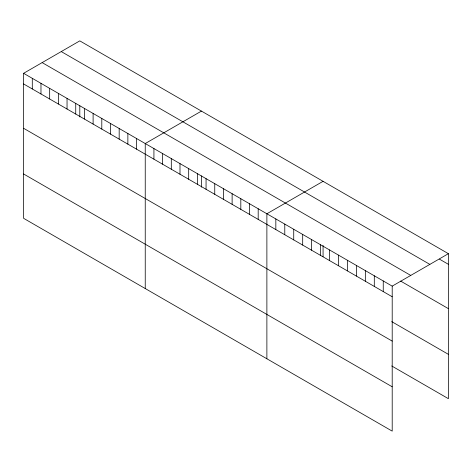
<?xml version="1.0" encoding="UTF-8"?>
<svg xmlns="http://www.w3.org/2000/svg" width="472" height="472" viewBox="0 0 472 472"><rect width="100%" height="100%" fill="white"/><g stroke="black" fill="none" stroke-linecap="round" stroke-linejoin="round"><path stroke-width="0.71" d="M23.6 73.313L392.202 286.126L392.202 431.131L23.6 218.318L23.6 73.313L79.797 40.869L448.4 253.682L448.4 398.687L391.707 365.953M201.438 111.097L145.24 143.541L145.24 288.545M323.072 181.325L266.881 213.769L266.881 358.773M392.202 286.126L448.4 253.682M439.45 259.14L448.4 264.308M61.254 51.578L429.856 264.385M42.144 62.605L410.746 275.418M400.657 281.088L448.4 308.653M23.6 83.945L392.202 296.758M391.707 321.609L448.4 354.342M23.6 128.29L392.202 341.097M23.6 173.973L392.202 386.786M383.252 280.958L383.252 291.59M374.302 275.79L374.302 286.421M365.346 270.621L365.346 281.253M356.395 265.453L356.395 276.085M347.445 260.284L347.445 270.916M338.495 255.116L338.495 265.748M329.539 249.948L329.539 260.579M323.072 245.434L323.072 256.68M320.588 244.779L320.588 255.411M311.638 239.611L311.638 250.243M302.688 234.442L302.688 245.074M293.731 229.274L293.731 239.906M284.781 224.106L284.781 234.737M275.831 218.937L275.831 229.569M258.19 208.754L258.19 219.386M249.499 203.739L249.499 214.365M240.814 198.718L240.814 209.35M232.124 193.703L232.124 204.335M223.433 188.688L223.433 199.32M214.748 183.673L214.748 194.305M206.057 178.658L206.057 189.284M201.438 175.908L201.438 187.16M197.373 173.637L197.373 184.269M188.682 168.622L188.682 179.254M179.991 163.607L179.991 174.239M171.306 158.592L171.306 169.218M162.616 153.577L162.616 164.203M153.925 148.556L153.925 159.188M136.55 138.526L136.55 149.158M127.865 133.511L127.865 144.137M119.174 128.49L119.174 139.122M110.483 123.475L110.483 134.107M101.799 118.46L101.799 129.092M93.108 113.445L93.108 124.077M84.417 108.43L84.417 119.056M79.797 105.681L79.797 116.932M75.732 103.409L75.732 114.041M67.042 98.394L67.042 109.026M58.357 93.379L58.357 104.011M49.666 88.364L49.666 98.99M40.975 83.349L40.975 93.975M32.291 78.328L32.291 88.96"/></g></svg>
